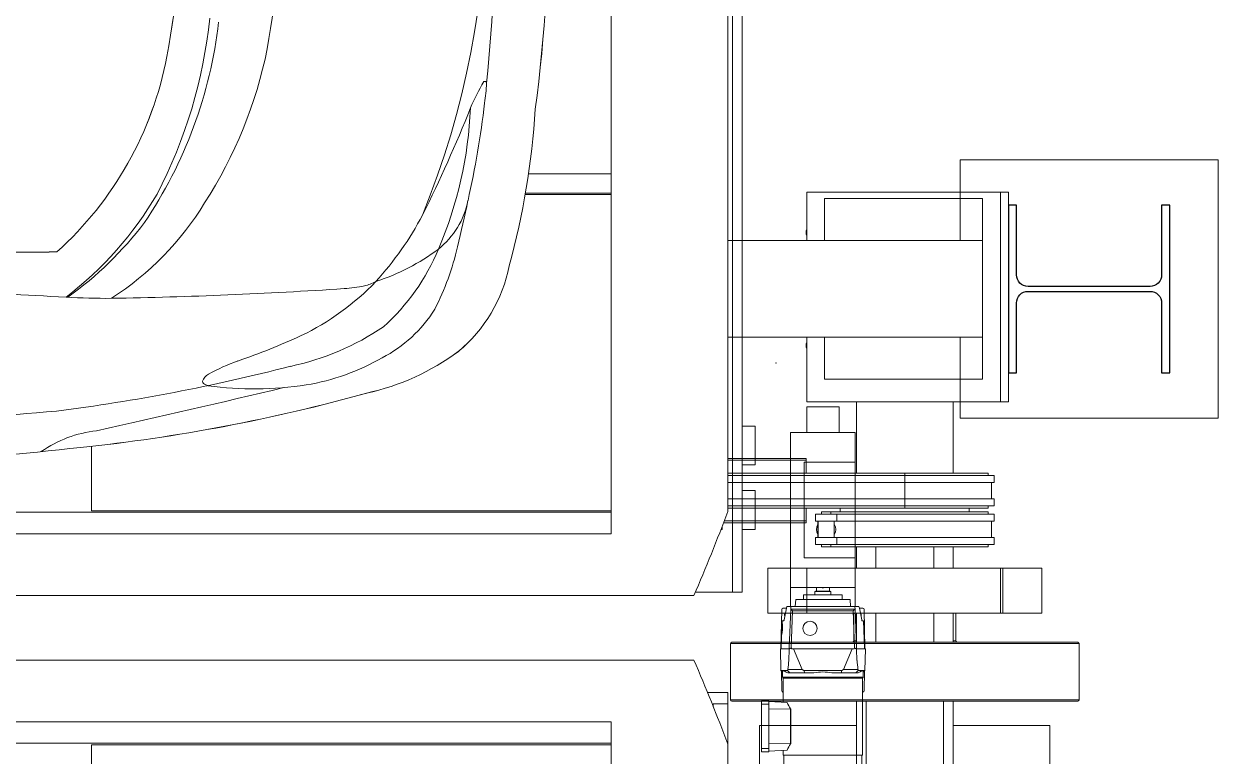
# Model space of a CAD drawing. Header units: inches. Extents: x 9.2 to 90.6, y 12.3 to 34.3.
# Drawn here: x 45.9 to 47.751, y 24.707 to 25.841 of the extents above; entities that cross this region are included whole.
import ezdxf

# ---------------------------------------------------------------- set-up
doc = ezdxf.new("R2010")
doc.units = ezdxf.units.IN
doc.header["$MEASUREMENT"] = 0
doc.set_wipeout_variables(frame=1)
doc.linetypes.add('PHANTOM', pattern=[12.7, 6.35, -1.27, 1.27, -1.27, 1.27, -1.27])
for name, color, linetype in [('PK24E', 7, 'Continuous'), ('PK24E-COMP-CAR', 7, 'Continuous'), ('PK24E-STRUCT-STEEL', 254, 'Continuous')]:
    doc.layers.add(name, color=color, linetype=linetype)
for name, color, linetype, true_color in [('PK24E-COMP-PALLET', 132, 'Continuous', 0x00b7c8), ('PK24E-HELPER', 253, 'PHANTOM', 0xa1a1a1), ('PK24E-SYS-LIFT', 31, 'Continuous', 0xffcc5a), ('PK24E-SYS-SHELF', 31, 'Continuous', 0xffcc5a)]:
    doc.layers.add(name, color=color, linetype=linetype, true_color=true_color)
doc.layers.add('Text', color=142, linetype='Continuous', lineweight=20)

# ---------------------------------------------------------------- blocks, each defined once
blk = doc.blocks.new('ELIFTTT-CHASIS--TOP-COMP-PKE24')
at = {"layer": 'PK24E-SYS-LIFT', "lineweight": 5}
for p, q in [((279.75, 149.25), (279.75, 145.25)), ((284.75, 149.25), (279.75, 149.25)), ((284.75, 145.25), (284.75, 149.25)), ((277.25, 145.25), (277.25, 121.25)), ((287.25, 145.25), (277.25, 145.25)), ((287.25, 140.65), (287.25, 145.25)), ((287.25, 140.65), (279.35, 140.65)), ((279.35, 140.65), (279.35, 125.85)), ((287.25, 125.85), (287.25, 140.65)), ((281.1, 132.62), (281.1, 131.52)), ((282.02, 132.62), (281.1, 132.62)), ((281.1, 131.52), (281.48, 131.52)), ((281.48, 131.52), (281.48, 128.98)), ((283.48, 132.95), (282.02, 132.95)), ((282.02, 132.95), (282.02, 132.62)), ((283.48, 132.62), (283.48, 132.95)), ((284.4, 132.62), (283.48, 132.62)), ((284.02, 131.52), (284.4, 131.52)), ((284.02, 128.98), (284.02, 131.52)), ((284.4, 131.52), (284.4, 132.62)), ((281.1, 128.98), (281.1, 127.88)), ((281.48, 128.98), (281.1, 128.98)), ((281.1, 127.88), (282.02, 127.88)), ((282.02, 127.88), (282.02, 127.55)), ((283.48, 127.88), (284.4, 127.88)), ((283.48, 127.55), (283.48, 127.88)), ((284.4, 128.98), (284.02, 128.98)), ((284.4, 127.88), (284.4, 128.98)), ((282.02, 127.55), (283.48, 127.55)), ((279.35, 125.85), (287.25, 125.85)), ((287.25, 121.25), (287.25, 125.85)), ((277.25, 121.25), (287.25, 121.25)), ((277.25, 121.25), (277.25, 118.3)), ((281.1, 120.7), (281, 120.6)), ((281, 120.6), (281, 120.1)), ((283.5, 120.6), (281, 120.6)), ((281.1, 120.7), (283.4, 120.7)), ((281.25, 121.25), (281.25, 120.7)), ((283.25, 120.7), (283.25, 121.25)), ((283.5, 120.6), (283.4, 120.7)), ((283.5, 120.1), (283.5, 120.6)), ((287.25, 118.3), (287.25, 121.25)), ((278.03, 119.4), (277.97, 118.3)), ((278.03, 119.4), (286.47, 119.4)), ((279.25, 120.1), (279.25, 119.4)), ((279.25, 120.1), (285.25, 120.1)), ((285.25, 119.4), (285.25, 120.1)), ((286.53, 118.3), (286.47, 119.4)), ((275.86, 117.85), (275.75, 111.75)), ((276.06, 118.05), (276.61, 118.05)), ((276.68, 118.3), (277.28, 118.3)), ((277.04, 111.91), (277.26, 117.91)), ((277.28, 118.3), (277.26, 117.91)), ((277.55, 117.61), (277.26, 117.91)), ((277.26, 117.91), (287.24, 117.91)), ((277.28, 118.3), (287.22, 118.3)), ((277.55, 117.61), (277.34, 111.91)), ((286.95, 117.61), (277.55, 117.61)), ((287.24, 117.91), (286.95, 117.61)), ((287.16, 111.91), (286.95, 117.61)), ((287.24, 117.91), (287.22, 118.3)), ((287.22, 118.3), (287.82, 118.3)), ((287.24, 117.91), (287.46, 111.91)), ((287.89, 118.05), (288.44, 118.05)), ((288.64, 117.85), (288.75, 111.75)), ((275.94, 116.1), (275.79, 111.75)), ((275.96, 115.62), (275.92, 115.63)), ((275.94, 116.1), (276.18, 116.1)), ((288.32, 116.1), (288.56, 116.1)), ((288.71, 111.75), (288.56, 116.1)), ((275.88, 114.18), (275.91, 114.17)), ((275.67, 111.75), (275.73, 108.41)), ((275.67, 111.75), (277.04, 111.75)), ((276.97, 109.94), (277.03, 111.69)), ((277.03, 111.69), (277.34, 111.91)), ((277.04, 111.91), (277.03, 111.69)), ((277.41, 111.75), (277.34, 111.91)), ((277.41, 111.75), (277.69, 111.75)), ((279.06, 108.55), (277.69, 111.75)), ((277.69, 111.75), (286.81, 111.75)), ((286.81, 111.75), (285.44, 108.55)), ((286.81, 111.75), (287.09, 111.75)), ((287.09, 111.75), (287.16, 111.91)), ((287.47, 111.69), (287.16, 111.91)), ((287.46, 111.91), (287.47, 111.69)), ((287.46, 111.75), (288.83, 111.75)), ((287.53, 109.94), (287.47, 111.69)), ((288.77, 108.41), (288.83, 111.75)), ((275.73, 108.41), (276, 108.14)), ((275.73, 108.41), (276.78, 108.41)), ((275.86, 105.25), (275.81, 108.33)), ((276, 108.31), (276, 107.35)), ((276, 107.35), (288.5, 107.35)), ((276.78, 108.41), (277.13, 108)), ((277.13, 108), (276.81, 108)), ((276.83, 108.55), (279.06, 108.55)), ((279.43, 108), (277.13, 108)), ((279.06, 108.55), (279.3, 108.41)), ((279.3, 108.41), (285.2, 108.41)), ((279.3, 108.41), (279.43, 108)), ((280.85, 108), (279.43, 108)), ((285.07, 108), (283.65, 108)), ((285.2, 108.41), (285.07, 108)), ((287.37, 108), (285.07, 108)), ((285.2, 108.41), (285.44, 108.55)), ((285.44, 108.55), (287.67, 108.55)), ((287.72, 108.41), (287.37, 108)), ((287.69, 108), (287.37, 108)), ((287.72, 108.41), (288.77, 108.41)), ((288.5, 108.14), (288.77, 108.41)), ((288.5, 107.35), (288.5, 108.31)), ((288.64, 105.25), (288.69, 108.33)), ((276.1, 107.18), (276.1, 103.44)), ((276.1, 107.18), (282.25, 107.18)), ((282.25, 107.18), (288.4, 107.18)), ((288.4, 95.25), (288.4, 107.18)), ((272.75, 103.18), (272.75, 103.68)), ((272.75, 103.68), (273.85, 103.68)), ((273.85, 103.68), (273.85, 103.18)), ((276.06, 105.05), (276.1, 105.05)), ((288.4, 105.05), (288.44, 105.05)), ((272.75, 96.28), (272.75, 103.18)), ((273.85, 103.18), (272.75, 103.18)), ((273.85, 103.56), (276.71, 103.41)), ((273.85, 96.28), (273.85, 103.18)), ((273.85, 102.45), (277.25, 102.38)), ((277.25, 102.45), (277.25, 102.38)), ((277.25, 97.08), (277.25, 102.38)), ((277.25, 102.38), (277.25, 102.38)), ((277.3, 102.38), (277.25, 102.38)), ((277.3, 97.08), (277.3, 102.38)), ((272.75, 95.78), (272.75, 96.28)), ((272.75, 96.28), (273.85, 96.28)), ((273.85, 97), (277.25, 97.08)), ((273.85, 96.28), (273.85, 95.78)), ((277.25, 97.08), (277.25, 97.08)), ((277.25, 97.01), (277.25, 97.08)), ((277.3, 97.08), (277.25, 97.08)), ((273.85, 95.78), (272.75, 95.78)), ((273.85, 95.9), (276.71, 96.05)), ((276.1, 96.02), (276.1, 95.25)), ((276.1, 95.25), (288.4, 95.25)), ((276.2, 95.25), (276.2, 88.12)), ((288.3, 85.1), (288.3, 95.25))]:
    blk.add_line(p, q, dxfattribs=at)
blk.add_circle((280.25, 114.91), 1.1, dxfattribs=at)
for centre, radius, start, end in [((282.75, 130.25), 1.5, 147.8509, 212.1491), ((282.75, 130.25), 1.5, 327.8509, 32.1491), ((276.06, 117.85), 0.2, 90, 179), ((276.75, 117), 0.45, 132.2453, 204.5747), ((287.75, 117), 0.45, 335.4253, 47.7547), ((288.44, 117.85), 0.2, 1, 90), ((276.2, 107.35), 0.2, 180, 240), ((282.25, 101.91), 6.25, 77.0707, 102.9293), ((288.3, 107.35), 0.2, 300, 0), ((276.06, 105.25), 0.2, 181, 270), ((288.44, 105.25), 0.2, 270, 359), ((282.25, 106.03), 6.15, 215.6016, 216.4055), ((282.25, 93.43), 6.15, 143.5945, 144.3984)]:
    blk.add_arc(centre, radius, start, end, dxfattribs=at)
for centre, major_axis, ratio, start_param, end_param in [((305.67, 111.06), (0, 29.91), 0.99939, 1.327153, 1.396535), ((258.83, 111.06), (0, 29.91), 0.99939, 4.886651, 4.956033), ((304.57, 27.64), (-17.65, 106.42), 0.210216, 0.652517, 0.672911), ((259.93, 27.64), (17.65, 106.42), 0.210212, 5.610299, 5.630699), ((305.37, 85.52), (-26.34, 26.35), 0.507159, 0.207962, 0.215452), ((259.13, 85.52), (26.34, 26.35), 0.507143, 6.067743, 6.075233), ((282.25, 105.66), (-4.43, 4.6), 0.92858, 1.214489, 1.388243), ((282.25, 93.8), (4.43, 4.6), 0.92858, 1.75335, 1.927104)]:
    blk.add_ellipse(centre, major_axis=major_axis, ratio=ratio, start_param=start_param, end_param=end_param, dxfattribs=at)
for points, knots in [([(282.09, 121.25), (282.11, 121.24), (282.16, 121.21), (282.25, 121.2), (282.34, 121.21), (282.39, 121.24), (282.41, 121.25)], [0, 0, 0, 0, 0.230406, 0.49981, 0.78779, 1, 1, 1, 1]), ([(276.68, 118.3), (276.68, 118.3), (276.67, 118.3), (276.67, 118.28), (276.67, 118.28)], [0, 0, 0, 0, 0.487803, 1, 1, 1, 1]), ([(287.83, 118.28), (287.83, 118.28), (287.83, 118.3), (287.82, 118.3), (287.82, 118.3)], [0, 0, 0, 0, 0.485402, 1, 1, 1, 1]), ([(275.89, 114.18), (275.89, 114.18), (275.89, 114.16), (275.89, 114.22), (275.9, 114.37), (275.9, 114.62), (275.9, 114.9), (275.91, 115.18), (275.91, 115.43), (275.92, 115.58), (275.92, 115.64), (275.92, 115.63), (275.92, 115.63)], [0, 0, 0, 0, 0.000422, 0.125216, 0.249969, 0.374831, 0.499914, 0.625089, 0.750116, 0.875001, 0.999834, 1, 1, 1, 1]), ([(275.92, 115.24), (275.92, 115.23), (275.92, 115.15), (275.91, 114.97), (275.9, 114.73), (275.9, 114.53), (275.9, 114.43), (275.9, 114.39)], [0, 0, 0, 0, 0.041978, 0.30628, 0.570431, 0.834353, 1, 1, 1, 1]), ([(275.92, 114.19), (275.92, 114.19), (275.93, 114.2), (275.94, 114.28), (275.96, 114.44), (275.97, 114.66), (275.99, 114.9), (275.99, 115.15), (275.99, 115.36), (275.98, 115.53), (275.97, 115.62), (275.97, 115.62), (275.96, 115.61)], [0, 0, 0, 0, 0.009511, 0.124894, 0.240611, 0.356456, 0.472081, 0.587302, 0.702221, 0.817124, 0.932235, 1, 1, 1, 1]), ([(276.24, 116.25), (276.23, 116.21), (276.21, 116.14), (276.19, 116.1), (276.19, 116.1), (276.18, 116.1)], [0, 0, 0, 0, 0.432931, 0.865827, 1, 1, 1, 1]), ([(288.32, 116.1), (288.31, 116.11), (288.29, 116.12), (288.28, 116.18), (288.27, 116.23), (288.26, 116.25)], [0, 0, 0, 0, 0.43316, 0.866317, 1, 1, 1, 1]), ([(275.9, 114.39), (275.9, 114.33), (275.9, 114.24), (275.91, 114.21), (275.91, 114.2)], [0, 0, 0, 0, 0.571187, 1, 1, 1, 1]), ([(276.81, 108), (276.72, 108.05), (276.5, 108.18), (276.29, 108.29), (276.15, 108.34), (276.07, 108.36), (276.03, 108.35), (276, 108.34), (276, 108.31), (276, 108.31)], [0, 0, 0, 0, 0.189659, 0.44506, 0.57653, 0.707999, 0.799497, 0.930008, 1, 1, 1, 1]), ([(288.5, 108.31), (288.5, 108.31), (288.5, 108.34), (288.48, 108.35), (288.42, 108.36), (288.34, 108.34), (288.23, 108.29), (288.09, 108.23), (287.92, 108.14), (287.77, 108.05), (287.69, 108)], [0, 0, 0, 0, 0.053259, 0.184632, 0.316005, 0.44367, 0.571338, 0.702705, 0.834078, 1, 1, 1, 1])]:
    blk.add_open_spline(points, degree=3, knots=knots, dxfattribs=at)
blk = doc.blocks.new('ELIFTTT-TT--TOP-COMP-PKE24')
at = {"layer": 'PK24E-SYS-LIFT', "lineweight": 5}
for p, q in [((258.3, 103.22), (258.3, 105)), ((258.3, 105), (267.5, 105)), ((267.5, 105), (267.5, 103.22)), ((262.25, 103.22), (258.3, 103.22)), ((258.3, -103.22), (258.3, 103.22)), ((262.25, 94), (262.25, 103.22)), ((267.5, 103.22), (265.25, 103.22)), ((265.25, 103.22), (265.25, 94)), ((267.5, -103.22), (267.5, 103.22))]:
    blk.add_line(p, q, dxfattribs=at)
blk = doc.blocks.new('*U8')
at = {"lineweight": 5}
blk.add_wipeout([(-262.27, 110), (262.27, 110), (267.5, 96.99), (267.5, -96.99), (262.27, -110), (-262.27, -110), (-267.5, -96.99), (-267.5, 96.99)], dxfattribs=at)
at = {"layer": 'PK24E-COMP-PALLET', "lineweight": 5}
for p, q in [((262.27, 110), (-262.27, 110)), ((249.45, 100.42), (-249.45, 100.42)), ((249.45, -100.42), (249.45, 100.42)), ((249.45, 97.11), (-249.45, 97.11)), ((168.92, 47.89), (168.92, 96.89)), ((249.45, 96.89), (168.92, 96.89)), ((267.5, -96.99), (267.5, 96.99))]:
    blk.add_line(p, q, dxfattribs=at)
blk.add_arc((7.5, 0), 277.5, 20.4566, 23.3531, dxfattribs=at)
blk = doc.blocks.new('STEEL-HEA260--TOP-STRUCT-PK24')
at = {"layer": 'PK24E-STRUCT-STEEL', "color": 8, "true_color": 0x808080}
blk.add_lwpolyline([(11.25, 13), (11.25, 2.175, -0.4142136), (9.45, 0.375), (-9.45, 0.375, -0.4142136), (-11.25, 2.175), (-11.25, 13), (-12.5, 13), (-12.5, -13), (-11.25, -13), (-11.25, -2.175, -0.4142136), (-9.45, -0.375), (9.45, -0.375, -0.4142136), (11.25, -2.175), (11.25, -13), (12.5, -13), (12.5, 13)], format="xyb", close=True, dxfattribs=at)
blk = doc.blocks.new('STEEL-HEA260-WPLATE-TOP-STRUCT-PK24')
at = {"layer": 'PK24E-STRUCT-STEEL', "color": 8, "lineweight": 5, "true_color": 0x808080}
blk.add_lwpolyline([(-20, 20), (20, 20), (20, -20), (-20, -20)], close=True, dxfattribs=at)
at = {"lineweight": 5}
blk.add_blockref('STEEL-HEA260--TOP-STRUCT-PK24', (0, 0), dxfattribs=at)
blk = doc.blocks.new('ELIFT-COLUMNS--TOP-COMP-PKE24')
at = {"lineweight": 5}
blk.add_blockref('STEEL-HEA260-WPLATE-TOP-STRUCT-PK24', (323.5, 167.5), dxfattribs=at)
blk = doc.blocks.new('ELIFT-DU--TOP-COMP-PKE24')
at = {"layer": 'PK24E-SYS-LIFT', "linetype": 'Continuous', "lineweight": 5}
for p, q in [((309.75, 182.5), (279.75, 182.5)), ((307, 181.5), (282.5, 181.5)), ((309.75, 182.5), (309.75, 150)), ((309.75, 182.5), (311, 182.5)), ((311, 150), (311, 182.5)), ((282.5, 153.5), (307, 153.5)), ((279.75, 150), (309.75, 150)), ((287.44, 138.95), (287.44, 150)), ((302.44, 138.95), (302.44, 150)), ((309.75, 150), (311, 150)), ((-258.37, 141.25), (279.63, 141.25)), ((-258.37, 140.95), (279.63, 140.95)), ((279.63, 141.25), (279.63, 140.95)), ((279.63, 140.95), (279.63, 138.95)), ((-270.56, 138.95), (294.94, 138.95)), ((294.94, 138.95), (294.94, 138.62)), ((294.94, 138.95), (307.85, 138.95)), ((307.85, 138.62), (307.85, 138.95)), ((-270.56, 138.62), (294.94, 138.62)), ((-270.56, 137.52), (294.94, 137.52)), ((294.94, 138.62), (294.94, 137.52)), ((294.94, 138.62), (308.77, 138.62)), ((294.94, 137.52), (308.77, 137.52)), ((294.94, 137.52), (294.94, 134.98)), ((308.39, 134.98), (308.39, 137.52)), ((308.77, 137.52), (308.77, 138.62)), ((-270.56, 134.98), (294.94, 134.98)), ((-270.56, 133.88), (294.94, 133.88)), ((-270.56, 133.55), (294.94, 133.55)), ((279.63, 133.55), (279.63, 131.55)), ((284.94, 133.55), (284.94, 132.95)), ((294.94, 134.98), (294.94, 133.88)), ((294.94, 134.98), (308.77, 134.98)), ((294.94, 133.88), (308.77, 133.88)), ((294.94, 133.88), (294.94, 133.55)), ((294.94, 133.55), (307.85, 133.55)), ((304.94, 132.95), (304.94, 133.55)), ((307.85, 133.55), (307.85, 133.88)), ((308.77, 133.88), (308.77, 134.98)), ((279.63, 131.55), (-258.37, 131.55)), ((279.63, 131.55), (279.63, 131.25)), ((281.11, 132.62), (281.11, 131.52)), ((281.11, 132.62), (308.77, 132.62)), ((281.11, 131.52), (308.77, 131.52)), ((281.49, 131.52), (281.49, 128.98)), ((282.03, 132.95), (282.03, 132.62)), ((282.03, 132.95), (307.85, 132.95)), ((307.85, 132.62), (307.85, 132.95)), ((308.39, 128.98), (308.39, 131.52)), ((308.77, 131.52), (308.77, 132.62)), ((279.63, 131.25), (-258.37, 131.25)), ((-245.37, 130.25), (266.63, 130.25)), ((266.63, 130.25), (266.63, 131.25)), ((281.11, 128.98), (281.11, 127.88)), ((281.11, 128.98), (308.77, 128.98)), ((281.11, 127.88), (308.77, 127.88)), ((282.03, 127.88), (282.03, 127.55)), ((307.85, 127.55), (307.85, 127.88)), ((308.77, 127.88), (308.77, 128.98)), ((282.03, 127.55), (307.85, 127.55)), ((287.44, 124.25), (287.44, 127.55)), ((290.44, 127.55), (290.44, 124.25)), ((299.44, 124.25), (299.44, 127.55)), ((302.44, 124.25), (302.44, 127.55)), ((273.69, 117.25), (273.69, 124.25)), ((279.75, 124.25), (273.69, 124.25)), ((279.75, 117.25), (279.75, 124.25)), ((309.75, 124.25), (279.75, 124.25)), ((309.75, 117.25), (309.75, 124.25)), ((310.14, 124.25), (309.75, 124.25)), ((310.14, 117.25), (310.14, 124.25)), ((310.14, 124.25), (316.19, 124.25)), ((316.19, 117.25), (316.19, 124.25)), ((279.75, 117.25), (273.69, 117.25)), ((309.75, 117.25), (279.75, 117.25)), ((287.04, 117.25), (287.04, 113)), ((287.44, 112.75), (287.44, 117.25)), ((290.44, 117.25), (290.44, 112.75)), ((299.44, 112.75), (299.44, 117.25)), ((302.44, 112.75), (302.44, 117.25)), ((302.84, 113), (302.84, 117.25)), ((310.14, 117.25), (309.75, 117.25)), ((310.14, 117.25), (316.19, 117.25)), ((287.04, 113), (287.44, 113)), ((302.44, 113), (302.84, 113)), ((267.94, 112.55), (267.94, 103.85)), ((321.94, 112.55), (267.94, 112.55)), ((268.14, 112.75), (321.74, 112.75)), ((284.94, 112.8), (287.44, 112.8)), ((302.44, 112.8), (304.94, 112.8)), ((321.94, 103.85), (321.94, 112.55)), ((267.94, 103.85), (321.94, 103.85)), ((321.74, 103.65), (268.14, 103.65)), ((287.44, -103.65), (287.44, 103.65)), ((288.94, 103.65), (288.94, -103.65)), ((300.94, -103.65), (300.94, 103.65)), ((302.44, -103.65), (302.44, 103.65)), ((272.44, 99.85), (272.44, 50.85)), ((287.44, 99.85), (272.44, 99.85)), ((317.44, 99.85), (302.44, 99.85)), ((317.44, 50.85), (317.44, 99.85))]:
    blk.add_line(p, q, dxfattribs=at)
for centre, start, end in [((286.84, 113), 270, 0), ((303.04, 113), 180, 270), ((268.14, 112.55), 90, 180), ((284.94, 112.6), 90, 131.4096), ((304.94, 112.6), 48.5904, 90), ((321.74, 112.55), 0, 90), ((268.14, 103.85), 180, 270), ((321.74, 103.85), 270, 0)]:
    blk.add_arc(centre, 0.2, start, end, dxfattribs=at)
at = {"lineweight": 5}
blk.add_wipeout([(-285.75, 175), (-285.75, 160), (307, 160), (307, 175)], dxfattribs=at)
at = {"layer": 'PK24E-SYS-LIFT', "linetype": 'Continuous', "lineweight": 5}
for p, q in [((279.75, 182.5), (279.75, 175)), ((282.5, 181.5), (282.5, 175)), ((307, 175), (307, 181.5)), ((-285.75, 175), (307, 175)), ((307, 175), (307, 160)), ((307, 160), (-285.75, 160)), ((266.63, 141.25), (266.63, 160)), ((279.75, 160), (279.75, 150)), ((282.5, 160), (282.5, 153.5)), ((307, 153.5), (307, 160))]:
    blk.add_line(p, q, dxfattribs=at)
for centre in [(280.61, 176.25), (280.61, 158.75)]:
    blk.add_ellipse(centre, major_axis=(0, -1.1), ratio=0.887842, start_param=4.22895, end_param=5.195828, dxfattribs=at)
blk = doc.blocks.new('*U32')
for name in ['ELIFT-COLUMNS--TOP-COMP-PKE24', 'ELIFTTT-CHASIS--TOP-COMP-PKE24', 'ELIFTTT-TT--TOP-COMP-PKE24']:
    blk.add_blockref(name, (0, 0))
at = {"layer": 'PK24E-SYS-SHELF'}
blk.add_blockref('*U8', (0, 0), dxfattribs=at)
blk.add_blockref('ELIFT-DU--TOP-COMP-PKE24', (0, 0))
blk = doc.blocks.new('SEDAN---TOP-COMP-PKE24')
at = {"layer": 'PK24E-COMP-CAR', "lineweight": 5}
blk.add_lwpolyline([(237.67, 34.67, -0.065564), (237.67, -34.67, -0.050927), (233.64, -58.91, -0.171896), (225.75, -72.2, -0.105095), (211.54, -78.64, -0.042052), (167.21, -87.06, -0.029408), (113.41, -89.96), (97.78, -90.23, -0.008053), (10.57, -90.02, -0.000309), (7.83, -90.05, -0.150488), (2.6, -91.59, -0.044865), (-4.76, -91.22, -0.077763), (-9.49, -90.01, -0.007742), (-69.33, -89.64), (-62.86, -104.5, -0.182926), (-73.91, -101.48, -0.158163), (-78.74, -91.93, 0.023024), (-79.61, -89.39), (-98.66, -88.8), (-169.27, -88.29)], format="xyb", dxfattribs=at)
blk.add_lwpolyline([(126.3, 54.38, 0.304088), (120.81, 48.65), (120.81, -48.65, 0.304088), (126.3, -54.38, 0.041268), (163.52, -56.77, 0.163886), (180.58, -26.5, 0.091893), (180.58, 26.5, 0.163886), (163.52, 56.77, 0.041268)], format="xyb", close=True, dxfattribs=at)
for centre, radius, start, end in [((94.81, 0), 135.38, 337.8449, 22.1551), ((-25.6, 0), 265.54, 352.4977, 7.5023), ((-71.6, 0.01), 303.27, 354.2027, 5.7986), ((37.61, 0), 145.4, 349.4993, 10.5007), ((53.43, 0), 144.91, 349.9468, 10.0532), ((119.54, -13.27), 69.51, 325.9045, 353.4721), ((111.67, -12.78), 75.95, 332.5201, 354.118), ((127.86, -11.49), 69.65, 327.2323, 348.5675), ((127.12, -16.32), 54.42, 311.9855, 349.2144), ((261.66, -49.18), 37.08, 149.535, 156.6011), ((229.84, -30.63), 0.284, 355.9295, 120.5444), ((188.44, -27.93), 41.78, 352.0368, 356.2762), ((32.35, 43.02), 210.09, 333.3982, 338.3592), ((165.67, -31.9), 62.01, 336.7954, 357.6378), ((75.67, -15.25), 155.25, 347.5134, 353.1679), ((116.96, -27.06), 120.95, 344.7321, 356.3936), ((131.82, -20.25), 54.69, 307.2793, 329.7223), ((146.89, -24.97), 46.36, 302.7788, 328.5085), ((214.75, -46.36), 12.73, 308.4394, 348.8754), ((73.91, -17.65), 156.47, 345.8133, 348.5098), ((176.71, -28.17), 49.14, 317.5289, 332.2489), ((131.89, -17.61), 56.95, 305.8299, 322.5588), ((159.36, 169.54), 226.34, 261.6002, 271.0528), ((202.54, -29.3), 33.7, 288.0019, 306.6671), ((191.91, -43.6), 33.28, 311.9228, 337.5064), ((185.1, -46.71), 41.56, 332.9036, 347.0915), ((210.94, -54.42), 23.14, 309.78, 348.7944), ((250.68, 1623.18), 1689.13, 266.45713, 267.09063), ((161.23, 630.98), 695.01, 270.88715, 273.86379), ((184.17, -33.83), 39.83, 295.6291, 316.2848), ((205.84, -33.15), 29.38, 274.3401, 280.5052), ((209.09, -54.07), 8.25, 284.7657, 297.9391), ((170.81, 28.86), 92.82, 266.3802, 270.7269), ((204.14, -54.36), 21.21, 297.4968, 327.8494), ((191.31, -34.66), 40.71, 281.9104, 304.123), ((156.6, 28.17), 107.67, 288.943, 294.5849), ((200.54, -99.37), 27.23, 109.2718, 119.7283), ((196.47, -42.86), 34.98, 279.4052, 299.9476), ((203.48, -42), 37.52, 282.4051, 306.4029), ((126.83, 208.42), 292.15, 277.2038, 284.4463), ((187.85, -77.41), 1.87, 115.6316, 160.7923), ((186.57, -76.77), 0.494, 183.0503, 230.7487), ((187.48, -75.5), 2.05, 233.6169, 255.0797), ((194.18, -25.29), 52.7, 262.1069, 278.7289), ((139.42, 180.22), 268.73, 275.937, 285.569), ((-246.73, 1783.89), 1914.22, 282.56403, 283.45609), ((94.27, 735.78), 820.14, 271.38523, 274.84015), ((171.42, -102.14), 17.73, 95.6452, 125.5224), ((115.73, 368.46), 458.42, 269.71, 276.4479)]:
    blk.add_arc(centre, radius, start, end, dxfattribs=at)
blk = doc.blocks.new('*U12')
at = {"lineweight": 5}
blk.add_wipeout([(-267.5, 96.99), (-262.27, 110), (262.27, 110), (267.5, 96.99), (267.5, -96.99), (262.27, -110), (-262.27, -110), (-267.5, -96.99)], dxfattribs=at)
at = {"layer": 'PK24E-COMP-PALLET', "lineweight": 5}
for p, q in [((249.45, -100.42), (249.45, 100.42)), ((267.5, -96.99), (267.5, 96.99)), ((249.45, -44.65), (236.63, -44.65)), ((249.45, -47.89), (236.1, -47.89)), ((249.45, -47.67), (236.14, -47.67)), ((168.92, -96.89), (168.92, -86.88)), ((249.45, -97.11), (-66.08, -97.11)), ((249.45, -96.89), (168.92, -96.89)), ((249.45, -100.42), (-64.64, -100.42)), ((262.27, -110), (-262.27, -110))]:
    blk.add_line(p, q, dxfattribs=at)
blk.add_arc((7.5, 0), 277.5, 336.6469, 339.5434, dxfattribs=at)
at = {"layer": 'PK24E', "lineweight": 5}
blk.add_blockref('SEDAN---TOP-COMP-PKE24', (0, 0), dxfattribs=at)
blk = doc.blocks.new('*U13')
at = {"layer": 'PK24E-HELPER', "lineweight": 5}
blk.add_point((275, -74), dxfattribs=at)
blk.add_point((275, -74), dxfattribs=at)
at = {"layer": 'PK24E-SYS-SHELF', "lineweight": 5}
for p, q in [((268.25, -109.5), (268.25, 811.98)), ((269.75, 796.8), (269.75, -109.5)), ((271.75, -83.75), (269.75, -83.75)), ((271.75, -89.75), (271.75, -83.75)), ((269.75, -89.75), (271.75, -89.75)), ((271.75, -93.75), (269.75, -93.75)), ((271.75, -99.75), (271.75, -93.75)), ((269.75, -99.75), (271.75, -99.75)), ((262.48, -109.5), (268.25, -109.5)), ((269.75, -109.5), (268.25, -109.5))]:
    blk.add_line(p, q, dxfattribs=at)
at = {"layer": 'PK24E', "lineweight": 5}
blk.add_blockref('*U12', (0, 0), dxfattribs=at)

msp = doc.modelspace()

# ---------------------------------------------------------------- block references
at = {"layer": 'PK24E', "lineweight": 5, "xscale": 0.01, "yscale": 0.01, "zscale": 0.01}
msp.add_blockref('*U32', (44.316, 23.7553), dxfattribs=at)

# ---------------------------------------------------------------- next in the draw order: block references
at = {"layer": 'Text', "lineweight": 5, "xscale": 0.01, "yscale": 0.01, "zscale": 0.01}
msp.add_blockref('*U13', (44.316, 26.0553), dxfattribs=at)

# ---------------------------------------------------------------- next in the draw order: block references
at = {"layer": 'PK24E', "lineweight": 5, "xscale": 0.01, "yscale": 0.01, "zscale": 0.01}
msp.add_blockref('*U32', (44.316, 23.7553), dxfattribs=at)

# ---------------------------------------------------------------- next in the draw order: block references
at = {"layer": 'Text', "lineweight": 5, "xscale": 0.01, "yscale": 0.01, "zscale": 0.01}
msp.add_blockref('*U13', (44.316, 26.0553), dxfattribs=at)

doc.saveas('drawing.dxf')
